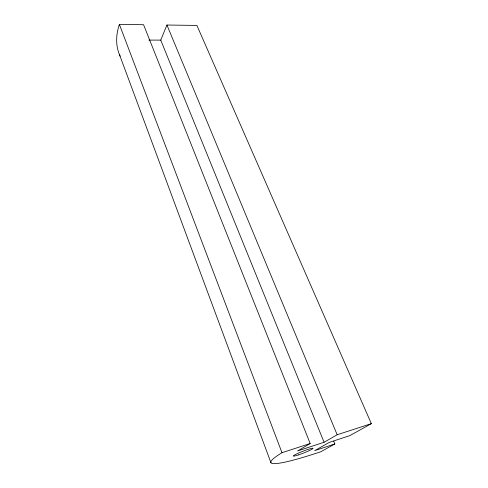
<?xml version="1.0" encoding="UTF-8"?>
<svg xmlns="http://www.w3.org/2000/svg" width="488" height="488" viewBox="0 0 488 488"><rect width="100%" height="100%" fill="white"/><g stroke="black" fill="none" stroke-linecap="round" stroke-linejoin="round"><path stroke-width="0.73" d="M120.152 56.169A83.57 54.186 -26.1 0 1 119.389 24.4L143.564 24.717L310.191 443.531L297.631 450.942L324.075 442.274L160.741 40.12L166.933 25.028L196.902 25.419L371.344 423.651L349.774 435.65L329.248 442.409L314.748 450.625L334.841 443.958L333.682 441.14M324.075 442.274L337.165 434.759L371.344 423.651M334.841 443.958L320.854 451.735A109.208 10.217 -21.9 0 1 281.979 452.699L119.389 24.4M281.979 452.699L310.191 443.531M148.907 40.089L160.741 40.12M166.933 25.028L337.165 434.759M119.548 54.827L270.986 462.813M298.363 454.938A10.516 0.958 -21.4 0 0 313.009 448.35A10.516 0.958 -21.4 0 0 298.253 453.193A10.516 0.958 -21.4 0 0 298.363 454.938"/></g></svg>
